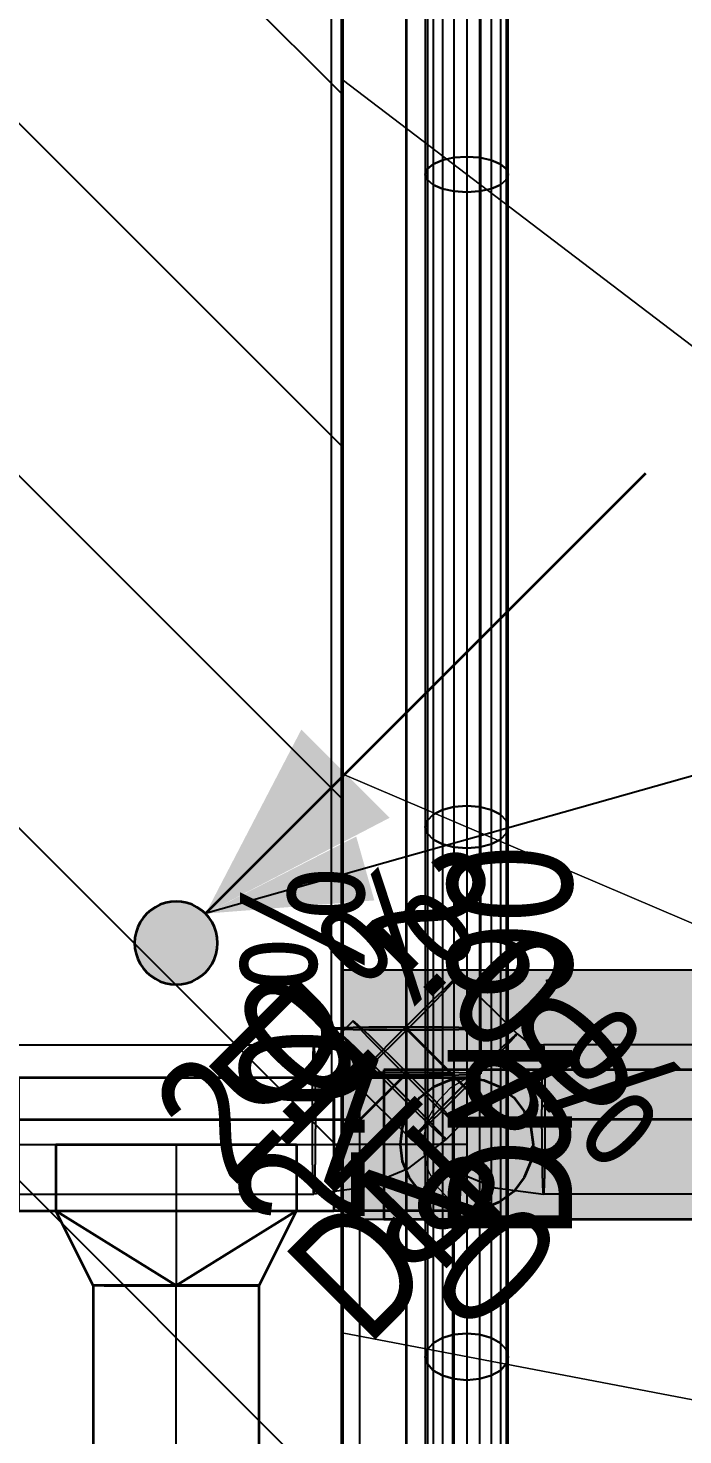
# Model space of a CAD drawing. Extents: x 0 to 756, y -25 to 420.
# Drawn here: x 256.82 to 264.71, y 94.48 to 111.42 of the extents above; entities that cross this region are included whole.
import ezdxf
from ezdxf.lldxf.tags import DXFTag

# ---------------------------------------------------------------- set-up
doc = ezdxf.new("R2010")
doc.units = 0
doc.linetypes.add('_Hiddenline_', pattern=[3, 2, -1])
doc.layers.get('0').update_dxf_attribs({"lineweight": 25})
for name, color, linetype, lineweight in [('A_Innenwand', 7, 'Continuous', 25), ('DESIGN', 7, 'Continuous', 18), ('Standard', 7, 'Continuous', 25), ('TREPPE', 7, 'Continuous', 13), ('WAND_HOLZ_NICHT_TRAGEND', 7, 'Continuous', 13), ('X_Text', 7, 'Continuous', 25)]:
    doc.layers.add(name, color=color, linetype=linetype, lineweight=lineweight)
for name, color, linetype, lineweight, true_color in [('BOLZEN', 7, 'Continuous', 25, 0xcc0000), ('L_Abluft', 2, 'Continuous', 35, 0xffff00), ('L_Fortluft', 7, 'Continuous', 35, 0x993300), ('S_Schmutzwasser', 7, 'Continuous', 35, 0x808040)]:
    doc.layers.add(name, color=color, linetype=linetype, lineweight=lineweight, true_color=true_color)
doc.styles.get("Standard").update_dxf_attribs({"font": 'arial.ttf'})
tags = doc.linetypes.add('STRICHPUNKT2', pattern=[12.7, 6.35, -3.175, 0, -3.175]).pattern_tags.tags
tags[10:11] = [DXFTag(74, 4), DXFTag(75, 0), DXFTag(340, '0'), DXFTag(46, 0.0), DXFTag(50, 0.0), DXFTag(44, 0.0), DXFTag(45, 0.0)]
tags[8:9] = [DXFTag(74, 4), DXFTag(75, 0), DXFTag(340, '0'), DXFTag(46, 0.0), DXFTag(50, 0.0), DXFTag(44, 0.0), DXFTag(45, 0.0)]
tags[6:7] = [DXFTag(74, 4), DXFTag(75, 0), DXFTag(340, '0'), DXFTag(46, 0.0), DXFTag(50, 0.0), DXFTag(44, 0.0), DXFTag(45, 0.0)]
tags[4:5] = [DXFTag(74, 4), DXFTag(75, 0), DXFTag(340, '0'), DXFTag(46, 0.0), DXFTag(50, 0.0), DXFTag(44, 0.0), DXFTag(45, 0.0)]

# ---------------------------------------------------------------- blocks, each defined once
blk = doc.blocks.new('Referenz-A0T78P30OY')
at = {"layer": 'BOLZEN', "color": 0, "lineweight": -2}
for p, q in [((278.607, 100.078), (260.607, 100.078)), ((260.607, 100.078), (260.607, 97.078)), ((260.607, 97.078), (278.607, 97.078))]:
    blk.add_line(p, q, dxfattribs=at)
at = {"layer": 'DESIGN', "color": 0, "lineweight": -2}
for points in [[(269.607, 97.078), (260.607, 97.078), (260.607, 100.078)], [(269.607, 97.078), (269.607, 100.078), (260.607, 100.078)], [(269.607, 100.078), (260.607, 100.078), (269.607, 100.078)], [(260.607, 97.078), (269.607, 97.078), (260.607, 97.078)]]:
    blk.add_solid(points, dxfattribs=at)
at = {"layer": 'Standard', "color": 0, "lineweight": -2}
for p, q in [((261.953, 113.837), (261.953, 109.861)), ((262.107, 113.846), (262.107, 109.871)), ((262.262, 113.837), (262.262, 109.861)), ((261.632, 113.714), (261.632, 109.724)), ((261.703, 113.767), (261.703, 109.783)), ((261.813, 113.81), (261.813, 109.831)), ((262.401, 113.81), (262.401, 109.831)), ((262.512, 113.767), (262.512, 109.783)), ((262.583, 113.714), (262.583, 109.724)), ((261.607, 113.655), (261.607, 109.658)), ((261.632, 113.596), (261.632, 109.592)), ((261.703, 113.543), (261.703, 109.533)), ((261.813, 113.5), (261.813, 109.485)), ((262.401, 113.5), (262.401, 109.485)), ((262.512, 113.543), (262.512, 109.533)), ((262.583, 113.596), (262.583, 109.592)), ((262.607, 109.658), (262.607, 113.655)), ((261.953, 113.473), (261.953, 109.455)), ((262.107, 113.464), (262.107, 109.445)), ((262.262, 113.473), (262.262, 109.455)), ((261.632, 109.724), (261.703, 109.783)), ((261.703, 109.783), (261.632, 109.724)), ((261.703, 109.783), (261.813, 109.831)), ((261.813, 109.831), (261.703, 109.783)), ((261.703, 109.783), (261.703, 101.95)), ((261.813, 109.831), (261.953, 109.861)), ((261.953, 109.861), (261.813, 109.831)), ((261.813, 109.831), (261.813, 102.007)), ((261.953, 109.861), (262.107, 109.871)), ((262.107, 109.871), (261.953, 109.861)), ((261.953, 109.861), (261.953, 102.043)), ((262.107, 109.871), (262.262, 109.861)), ((262.107, 109.871), (262.107, 102.055)), ((262.262, 109.861), (262.107, 109.871)), ((262.262, 109.861), (262.401, 109.831)), ((262.262, 109.861), (262.262, 102.043)), ((262.401, 109.831), (262.262, 109.861)), ((262.401, 109.831), (262.512, 109.783)), ((262.401, 109.831), (262.401, 102.007)), ((262.512, 109.783), (262.401, 109.831)), ((262.512, 109.783), (262.583, 109.724)), ((262.512, 109.783), (262.512, 101.95)), ((262.583, 109.724), (262.512, 109.783)), ((261.607, 109.658), (261.632, 109.724)), ((261.632, 109.724), (261.607, 109.658)), ((261.607, 109.658), (261.632, 109.592)), ((261.607, 109.658), (261.607, 101.8)), ((261.632, 109.592), (261.607, 109.658)), ((261.632, 109.724), (261.632, 101.879)), ((261.632, 109.592), (261.703, 109.533)), ((261.703, 109.533), (261.632, 109.592)), ((261.632, 109.592), (261.632, 101.721)), ((262.512, 109.533), (262.583, 109.592)), ((262.583, 109.592), (262.512, 109.533)), ((262.583, 109.724), (262.607, 109.658)), ((262.583, 109.724), (262.583, 101.879)), ((262.607, 109.658), (262.583, 109.724)), ((262.583, 109.592), (262.607, 109.658)), ((262.607, 109.658), (262.583, 109.592)), ((262.583, 109.592), (262.583, 101.721)), ((262.607, 101.8), (262.607, 109.658)), ((261.703, 109.533), (261.813, 109.485)), ((261.813, 109.485), (261.703, 109.533)), ((261.703, 109.533), (261.703, 101.65)), ((261.813, 109.485), (261.953, 109.455)), ((261.953, 109.455), (261.813, 109.485)), ((261.813, 109.485), (261.813, 101.594)), ((261.953, 109.455), (262.107, 109.445)), ((262.107, 109.445), (261.953, 109.455)), ((261.953, 109.455), (261.953, 101.557)), ((262.107, 109.445), (262.262, 109.455)), ((262.262, 109.455), (262.107, 109.445)), ((262.107, 109.445), (262.107, 101.545)), ((262.262, 109.455), (262.401, 109.485)), ((262.401, 109.485), (262.262, 109.455)), ((262.262, 109.455), (262.262, 101.557)), ((262.401, 109.485), (262.512, 109.533)), ((262.512, 109.533), (262.401, 109.485)), ((262.401, 109.485), (262.401, 101.594)), ((262.512, 109.533), (262.512, 101.65)), ((261.703, 101.95), (261.813, 102.007)), ((261.813, 102.007), (261.703, 101.95)), ((261.813, 102.007), (261.953, 102.043)), ((261.953, 102.043), (261.813, 102.007)), ((261.813, 102.007), (261.813, 95.649)), ((261.953, 102.043), (262.107, 102.055)), ((262.107, 102.055), (261.953, 102.043)), ((261.953, 102.043), (261.953, 95.688)), ((262.107, 102.055), (262.262, 102.043)), ((262.107, 102.055), (262.107, 95.702)), ((262.262, 102.043), (262.107, 102.055)), ((262.262, 102.043), (262.401, 102.007)), ((262.262, 102.043), (262.262, 95.688)), ((262.401, 102.007), (262.262, 102.043)), ((262.401, 102.007), (262.512, 101.95)), ((262.401, 102.007), (262.401, 95.649)), ((262.512, 101.95), (262.401, 102.007)), ((261.607, 101.8), (261.632, 101.879)), ((261.632, 101.879), (261.607, 101.8)), ((261.607, 101.8), (261.632, 101.721)), ((261.607, 101.8), (261.607, 95.422)), ((261.632, 101.721), (261.607, 101.8)), ((261.632, 101.879), (261.703, 101.95)), ((261.703, 101.95), (261.632, 101.879)), ((261.632, 101.879), (261.632, 95.508)), ((261.703, 101.95), (261.703, 95.587)), ((262.512, 101.95), (262.583, 101.879)), ((262.512, 101.95), (262.512, 95.587)), ((262.583, 101.879), (262.512, 101.95)), ((262.583, 101.879), (262.607, 101.8)), ((262.583, 101.879), (262.583, 95.508)), ((262.607, 101.8), (262.583, 101.879)), ((262.583, 101.721), (262.607, 101.8)), ((262.607, 101.8), (262.583, 101.721)), ((262.607, 95.422), (262.607, 101.8)), ((261.632, 101.721), (261.703, 101.65)), ((261.703, 101.65), (261.632, 101.721)), ((261.632, 101.721), (261.632, 95.335)), ((261.703, 101.65), (261.813, 101.594)), ((261.813, 101.594), (261.703, 101.65)), ((261.703, 101.65), (261.703, 95.257)), ((262.401, 101.594), (262.512, 101.65)), ((262.512, 101.65), (262.401, 101.594)), ((262.512, 101.65), (262.583, 101.721)), ((262.583, 101.721), (262.512, 101.65)), ((262.512, 101.65), (262.512, 95.257)), ((262.583, 101.721), (262.583, 95.335)), ((261.813, 101.594), (261.953, 101.557)), ((261.953, 101.557), (261.813, 101.594)), ((261.813, 101.594), (261.813, 95.195)), ((261.953, 101.557), (262.107, 101.545)), ((262.107, 101.545), (261.953, 101.557)), ((261.953, 101.557), (261.953, 95.155)), ((262.107, 101.545), (262.262, 101.557)), ((262.262, 101.557), (262.107, 101.545)), ((262.107, 101.545), (262.107, 95.141)), ((262.262, 101.557), (262.401, 101.594)), ((262.401, 101.594), (262.262, 101.557)), ((262.262, 101.557), (262.262, 95.155)), ((262.401, 101.594), (262.401, 95.195)), ((261.953, 95.688), (262.107, 95.702)), ((262.107, 95.702), (261.953, 95.688)), ((262.107, 95.702), (262.262, 95.688)), ((262.107, 95.702), (262.107, 89.7)), ((262.262, 95.688), (262.107, 95.702)), ((261.632, 95.508), (261.703, 95.587)), ((261.703, 95.587), (261.632, 95.508)), ((261.703, 95.587), (261.813, 95.649)), ((261.813, 95.649), (261.703, 95.587)), ((261.703, 95.587), (261.703, 89.57)), ((261.813, 95.649), (261.953, 95.688)), ((261.953, 95.688), (261.813, 95.649)), ((261.813, 95.649), (261.813, 89.64)), ((261.953, 95.688), (261.953, 89.684)), ((262.262, 95.688), (262.401, 95.649)), ((262.262, 95.688), (262.262, 89.684)), ((262.401, 95.649), (262.262, 95.688)), ((262.401, 95.649), (262.512, 95.587)), ((262.401, 95.649), (262.401, 89.64)), ((262.512, 95.587), (262.401, 95.649)), ((262.512, 95.587), (262.583, 95.508)), ((262.512, 95.587), (262.512, 89.57)), ((262.583, 95.508), (262.512, 95.587)), ((261.607, 95.422), (261.632, 95.508)), ((261.632, 95.508), (261.607, 95.422)), ((261.607, 95.422), (261.632, 95.335)), ((261.607, 95.422), (261.607, 89.386)), ((261.632, 95.335), (261.607, 95.422)), ((261.632, 95.508), (261.632, 89.483)), ((262.583, 95.508), (262.607, 95.422)), ((262.583, 95.508), (262.583, 89.483)), ((262.607, 95.422), (262.583, 95.508)), ((262.583, 95.335), (262.607, 95.422)), ((262.607, 95.422), (262.583, 95.335)), ((262.607, 89.386), (262.607, 95.422)), ((261.632, 95.335), (261.703, 95.257)), ((261.703, 95.257), (261.632, 95.335)), ((261.632, 95.335), (261.632, 89.289)), ((261.703, 95.257), (261.813, 95.195)), ((261.813, 95.195), (261.703, 95.257)), ((261.703, 95.257), (261.703, 89.201)), ((261.813, 95.195), (261.953, 95.155)), ((261.953, 95.155), (261.813, 95.195)), ((261.813, 95.195), (261.813, 89.132)), ((262.262, 95.155), (262.401, 95.195)), ((262.401, 95.195), (262.262, 95.155)), ((262.401, 95.195), (262.512, 95.257)), ((262.512, 95.257), (262.401, 95.195)), ((262.401, 95.195), (262.401, 89.132)), ((262.512, 95.257), (262.583, 95.335)), ((262.583, 95.335), (262.512, 95.257)), ((262.512, 95.257), (262.512, 89.201)), ((262.583, 95.335), (262.583, 89.289)), ((261.953, 95.155), (262.107, 95.141)), ((262.107, 95.141), (261.953, 95.155)), ((261.953, 95.155), (261.953, 89.087)), ((262.107, 95.141), (262.262, 95.155)), ((262.262, 95.155), (262.107, 95.141)), ((262.107, 95.141), (262.107, 89.072)), ((262.262, 95.155), (262.262, 89.087))]:
    blk.add_line(p, q, dxfattribs=at)
at = {"layer": 'TREPPE', "color": 0}
for p, q in [((260.607, 117.078), (260.607, 110.802)), ((260.607, 110.802), (260.607, 117.078)), ((260.607, 110.802), (260.607, 102.442)), ((278.607, 97.078), (260.607, 110.802)), ((260.607, 102.442), (260.607, 110.802)), ((260.607, 110.802), (278.607, 97.078)), ((260.607, 110.802), (260.607, 110.802)), ((260.607, 110.802), (278.607, 97.078)), ((278.607, 97.078), (260.607, 110.802)), ((260.607, 110.802), (260.607, 110.802)), ((260.607, 102.442), (260.607, 95.709)), ((278.607, 94.74), (260.607, 102.442)), ((260.607, 95.709), (260.607, 102.442)), ((260.607, 102.442), (278.607, 94.74)), ((260.607, 102.442), (260.607, 102.442)), ((260.607, 102.442), (278.607, 94.74)), ((278.607, 94.74), (260.607, 102.442)), ((260.607, 102.442), (260.607, 102.442)), ((260.607, 95.709), (260.607, 89.386)), ((278.607, 92.263), (260.607, 95.709)), ((260.607, 89.386), (260.607, 95.709)), ((260.607, 95.709), (278.607, 92.263)), ((260.607, 95.709), (260.607, 95.709)), ((260.607, 95.709), (278.607, 92.263)), ((278.607, 92.263), (260.607, 95.709)), ((260.607, 95.709), (260.607, 95.709))]:
    blk.add_line(p, q, dxfattribs=at)
at = {"layer": 'WAND_HOLZ_NICHT_TRAGEND', "color": 0, "lineweight": 50}
for p, q in [((260.607, 30.521), (260.607, 117.078)), ((260.607, 117.078), (260.607, 30.521))]:
    blk.add_line(p, q, dxfattribs=at)
blk = doc.blocks.new('Wand-A0T78P4SOY', base_point=(256.607, 30.521))
at = {"color": 0, "linetype": 'ByBlock', "lineweight": -2, "ltscale": 0.25}
blk.add_line((260.607, 30.521), (260.607, 117.078), dxfattribs=at)
at = {"color": 0, "lineweight": -2}
for p, q in [((260.607, 110.623), (256.607, 114.623)), ((260.607, 106.381), (256.607, 110.381)), ((260.607, 102.138), (256.607, 106.138)), ((260.607, 97.895), (256.607, 101.895)), ((260.607, 93.653), (256.607, 97.653))]:
    blk.add_line(p, q, dxfattribs=at)
blk = doc.blocks.new('Abzweigstück 90°-A0T78P5YOY', base_point=(256.707, 96.278))
at = {"color": 0, "linetype": 'ByBlock', "lineweight": -2, "ltscale": 0.35}
for p, q in [((260.507, 98.778), (256.707, 98.778)), ((256.707, 98.778), (256.707, 98.309)), ((260.507, 98.778), (260.507, 98.309)), ((256.707, 98.309), (256.707, 97.646)), ((260.507, 98.309), (260.507, 97.646)), ((257.157, 97.978), (260.057, 97.978)), ((257.157, 97.978), (257.157, 97.178)), ((257.157, 97.978), (257.157, 97.771)), ((260.057, 97.978), (260.057, 97.178)), ((260.057, 97.978), (260.057, 97.771)), ((257.157, 97.771), (257.157, 97.578)), ((260.057, 97.771), (260.057, 97.578)), ((256.707, 97.646), (256.707, 97.178)), ((257.157, 97.578), (257.157, 97.412)), ((260.057, 97.578), (260.057, 97.412)), ((260.507, 97.646), (260.507, 97.178)), ((257.157, 97.412), (257.157, 97.285)), ((260.057, 97.412), (260.057, 97.285)), ((257.157, 97.285), (257.157, 97.205)), ((260.057, 97.285), (260.057, 97.205)), ((256.707, 97.178), (260.507, 97.178)), ((257.157, 97.205), (257.157, 97.178)), ((257.607, 96.278), (257.157, 97.178)), ((258.607, 96.278), (257.157, 97.178)), ((257.157, 97.178), (260.057, 97.178)), ((258.607, 96.278), (260.057, 97.178)), ((259.607, 96.278), (260.057, 97.178)), ((260.057, 97.205), (260.057, 97.178)), ((257.741, 96.278), (257.607, 96.278)), ((257.741, 96.278), (258.107, 96.278)), ((258.107, 96.278), (258.607, 96.278)), ((258.607, 96.278), (259.107, 96.278)), ((259.107, 96.278), (259.473, 96.278)), ((259.473, 96.278), (259.607, 96.278))]:
    blk.add_line(p, q, dxfattribs=at)
at = {"color": 0, "linetype": 'STRICHPUNKT2', "lineweight": 25, "ltscale": 0.25}
for p, q in [((256.707, 97.978), (260.507, 97.978)), ((258.607, 97.978), (258.607, 96.278))]:
    blk.add_line(p, q, dxfattribs=at)
blk = doc.blocks.new('Abluftventilator-A0T78P62OY', base_point=(261.107, 97.078))
at = {"color": 0, "linetype": 'ByBlock', "lineweight": -2, "ltscale": 0.35}
for p, q in [((261.107, 98.878), (261.107, 97.078)), ((265.707, 98.878), (261.107, 98.878)), ((265.707, 97.078), (265.707, 98.878)), ((261.107, 97.078), (265.707, 97.078))]:
    blk.add_line(p, q, dxfattribs=at)
blk = doc.blocks.new('Geräteanschluss Rund-A0T78P64OY', base_point=(261.307, 97.178))
at = {"color": 0, "linetype": 'ByBlock', "lineweight": -2, "ltscale": 0.35}
for p, q in [((261.707, 98.671), (261.9, 98.751)), ((261.9, 98.751), (262.107, 98.778)), ((262.107, 98.778), (262.314, 98.751)), ((262.314, 98.751), (262.507, 98.671)), ((261.542, 98.544), (261.707, 98.671)), ((262.507, 98.671), (262.673, 98.544)), ((261.414, 98.378), (261.542, 98.544)), ((262.673, 98.544), (262.8, 98.378)), ((261.334, 98.185), (261.414, 98.378)), ((262.8, 98.378), (262.88, 98.185)), ((261.307, 97.978), (261.334, 98.185)), ((262.88, 98.185), (262.907, 97.978)), ((261.334, 97.771), (261.307, 97.978)), ((262.907, 97.978), (262.88, 97.771)), ((261.414, 97.578), (261.334, 97.771)), ((262.88, 97.771), (262.8, 97.578)), ((261.542, 97.412), (261.414, 97.578)), ((262.8, 97.578), (262.673, 97.412)), ((261.707, 97.285), (261.542, 97.412)), ((262.673, 97.412), (262.507, 97.285)), ((261.9, 97.205), (261.707, 97.285)), ((262.507, 97.285), (262.314, 97.205)), ((262.107, 97.178), (261.9, 97.205)), ((262.314, 97.205), (262.107, 97.178))]:
    blk.add_line(p, q, dxfattribs=at)
at = {"color": 0, "linetype": '_Hiddenline_', "lineweight": 18}
for p, q in [((261.916, 98.662), (262.107, 98.778)), ((261.761, 98.501), (261.916, 98.662)), ((261.651, 98.306), (261.761, 98.501)), ((261.594, 98.09), (261.651, 98.306)), ((261.594, 97.866), (261.594, 98.09)), ((261.651, 97.65), (261.594, 97.866)), ((261.761, 97.455), (261.651, 97.65)), ((261.916, 97.294), (261.761, 97.455)), ((262.107, 97.178), (261.916, 97.294))]:
    blk.add_line(p, q, dxfattribs=at)
at = {"color": 0, "linetype": 'STRICHPUNKT2', "lineweight": 25, "ltscale": 0.25}
blk.add_line((262.107, 97.978), (262.107, 97.978), dxfattribs=at)
blk = doc.blocks.new('Bogen-A0T78P6AOY', base_point=(260.507, 97.178))
at = {"color": 0, "linetype": 'ByBlock', "lineweight": -2, "ltscale": 0.35}
for p, q in [((260.507, 98.751), (260.507, 98.778)), ((260.921, 98.778), (260.507, 98.778)), ((260.507, 98.671), (260.507, 98.751)), ((261.307, 98.778), (260.921, 98.778)), ((261.639, 98.778), (261.307, 98.778)), ((261.893, 98.778), (261.639, 98.778)), ((261.707, 98.671), (261.9, 98.751)), ((262.053, 98.778), (261.893, 98.778)), ((261.9, 98.751), (262.107, 98.778)), ((262.107, 98.778), (262.053, 98.778)), ((262.107, 98.778), (262.314, 98.751)), ((262.314, 98.751), (262.507, 98.671)), ((260.507, 98.544), (260.507, 98.671)), ((261.542, 98.544), (261.707, 98.671)), ((262.507, 98.671), (262.673, 98.544)), ((260.507, 98.378), (260.507, 98.544)), ((261.414, 98.378), (261.542, 98.544)), ((262.673, 98.544), (262.8, 98.378)), ((260.507, 98.185), (260.507, 98.378)), ((261.334, 98.185), (261.414, 98.378)), ((262.8, 98.378), (262.88, 98.185)), ((260.507, 97.978), (260.507, 98.185)), ((261.307, 97.978), (261.334, 98.185)), ((262.88, 98.185), (262.907, 97.978)), ((260.507, 97.978), (260.507, 97.771)), ((261.334, 97.771), (261.307, 97.978)), ((262.907, 97.978), (262.88, 97.771)), ((260.507, 97.771), (260.507, 97.578)), ((261.414, 97.578), (261.334, 97.771)), ((262.88, 97.771), (262.8, 97.578)), ((260.507, 97.578), (260.507, 97.412)), ((261.542, 97.412), (261.414, 97.578)), ((262.8, 97.578), (262.673, 97.412)), ((260.507, 97.412), (260.507, 97.285)), ((261.707, 97.285), (261.542, 97.412)), ((262.673, 97.412), (262.507, 97.285)), ((260.507, 97.285), (260.507, 97.205)), ((261.9, 97.205), (261.707, 97.285)), ((262.507, 97.285), (262.314, 97.205)), ((260.507, 97.205), (260.507, 97.178)), ((260.921, 97.178), (260.507, 97.178)), ((261.307, 97.178), (260.921, 97.178)), ((261.639, 97.178), (261.307, 97.178)), ((261.893, 97.178), (261.639, 97.178)), ((262.053, 97.178), (261.893, 97.178)), ((262.107, 97.178), (261.9, 97.205)), ((262.107, 97.178), (262.053, 97.178)), ((262.314, 97.205), (262.107, 97.178))]:
    blk.add_line(p, q, dxfattribs=at)
at = {"color": 0, "linetype": '_Hiddenline_', "lineweight": 18}
for p, q in [((261.916, 98.662), (262.107, 98.778)), ((261.761, 98.501), (261.916, 98.662)), ((261.651, 98.306), (261.761, 98.501)), ((261.594, 98.09), (261.651, 98.306)), ((261.594, 97.866), (261.594, 98.09)), ((261.651, 97.65), (261.594, 97.866)), ((261.761, 97.455), (261.651, 97.65)), ((261.916, 97.294), (261.761, 97.455)), ((262.107, 97.178), (261.916, 97.294))]:
    blk.add_line(p, q, dxfattribs=at)
at = {"color": 0, "linetype": 'STRICHPUNKT2', "lineweight": 25, "ltscale": 0.25}
for p, q in [((260.921, 97.978), (260.507, 97.978)), ((261.307, 97.978), (260.921, 97.978)), ((261.639, 97.978), (261.307, 97.978)), ((261.893, 97.978), (261.639, 97.978)), ((262.053, 97.978), (261.893, 97.978)), ((262.107, 97.978), (262.053, 97.978))]:
    blk.add_line(p, q, dxfattribs=at)
blk = doc.blocks.new('Wickelfalzrohr-A0T78P6GOY', base_point=(257.607, 36.278))
at = {"color": 0, "linetype": 'ByBlock', "lineweight": -2, "ltscale": 0.35}
for p, q in [((257.607, 96.278), (257.607, 36.278)), ((258.193, 96.278), (257.607, 96.278)), ((259.021, 96.278), (258.193, 96.278)), ((259.607, 96.278), (259.021, 96.278)), ((259.607, 36.278), (259.607, 96.278))]:
    blk.add_line(p, q, dxfattribs=at)
at = {"color": 0, "linetype": 'STRICHPUNKT2', "lineweight": 25, "ltscale": 0.25}
blk.add_line((258.607, 36.278), (258.607, 96.278), dxfattribs=at)
blk = doc.blocks.new('Abwasserleitung-A0T78PAKOY', base_point=(261.376, 98.278))
at = {"color": 0, "linetype": 'ByBlock', "lineweight": -2, "ltscale": 0.35}
for p, q in [((262.471, 98.278), (261.376, 99.374)), ((268.807, 98.278), (262.471, 98.278))]:
    blk.add_line(p, q, dxfattribs=at)
blk = doc.blocks.new('Distributor Abwasserleitung-A0T78PDSOY', base_point=(261.001, 98.853))
at = {"color": 0, "lineweight": 13}
blk.add_line((261.376, 99.374), (261.376, 99.374), dxfattribs=at)
blk = doc.blocks.new('Abwasserleitung-A0T78PDUOY', base_point=(261.376, 98.829))
at = {"color": 0, "linetype": 'ByBlock', "lineweight": -2, "ltscale": 0.35}
blk.add_line((261.376, 99.374), (261.376, 98.829), dxfattribs=at)
blk = doc.blocks.new('Abwasserleitung-A0T78PDWOY', base_point=(261.376, 56.977))
at = {"color": 0, "linetype": 'ByBlock', "lineweight": -2, "ltscale": 0.35}
blk.add_line((261.376, 98.829), (261.376, 56.977), dxfattribs=at)
blk = doc.blocks.new('Distributor Abwasserleitung-A0T78PE0OY', base_point=(260.855, 98.308))
at = {"color": 0, "lineweight": 13}
blk.add_line((261.376, 98.829), (261.376, 98.829), dxfattribs=at)
blk = doc.blocks.new('Abwasserleitung-A0T78PE2OY', base_point=(261.376, 99.374))
at = {"color": 0, "linetype": 'ByBlock', "lineweight": -2, "ltscale": 0.35}
blk.add_line((261.376, 114.45), (261.376, 99.374), dxfattribs=at)
blk = doc.blocks.new('Abwasserleitung-A0T78PE6OY', base_point=(248.407, 98.278))
at = {"color": 0, "linetype": 'ByBlock', "lineweight": -2, "ltscale": 0.35}
for p, q in [((260.825, 98.278), (261.376, 98.829)), ((248.407, 98.278), (260.825, 98.278))]:
    blk.add_line(p, q, dxfattribs=at)
blk = doc.blocks.new('Abwasser Schnellansicht-A0T78PEAOY', base_point=(242.994, 53.172))
at = {"color": 0, "linetype": 'ByBlock', "lineweight": -2, "ltscale": 0.25}
for p, q in [((260.476, 99.374), (260.476, 113.891)), ((262.276, 99.374), (262.276, 113.891)), ((261.987, 99.992), (261.92, 99.931)), ((261.933, 99.918), (261.994, 99.985)), ((262.012, 100.01), (261.987, 99.992)), ((261.994, 99.985), (262.012, 100.01)), ((262.012, 100.01), (262.713, 99.309)), ((261.817, 99.833), (261.683, 99.703)), ((261.705, 99.681), (261.835, 99.815)), ((261.92, 99.931), (261.817, 99.833)), ((261.835, 99.815), (261.933, 99.918)), ((261.683, 99.703), (261.528, 99.551)), ((261.553, 99.526), (261.705, 99.681)), ((260.739, 99.465), (260.584, 99.309)), ((260.739, 99.465), (260.758, 99.44)), ((260.764, 99.447), (260.739, 99.465)), ((260.758, 99.44), (260.818, 99.373)), ((260.831, 99.386), (260.764, 99.447)), ((261.528, 99.551), (261.363, 99.386)), ((261.388, 99.361), (261.553, 99.526)), ((260.476, 99.374), (260.506, 99.378)), ((260.506, 99.378), (260.476, 99.374)), ((260.506, 99.369), (260.476, 99.374)), ((260.476, 99.374), (260.506, 99.369)), ((260.476, 99.374), (260.476, 98.829)), ((260.584, 99.31), (260.491, 99.238)), ((260.506, 99.378), (260.596, 99.383)), ((260.596, 99.383), (260.506, 99.378)), ((260.596, 99.365), (260.506, 99.369)), ((260.506, 99.369), (260.596, 99.365)), ((260.584, 99.31), (260.61, 99.29)), ((260.601, 99.286), (260.584, 99.31)), ((260.584, 99.309), (260.602, 99.285)), ((260.609, 99.291), (260.584, 99.309)), ((260.596, 99.383), (260.739, 99.386)), ((260.739, 99.386), (260.596, 99.383)), ((260.739, 99.361), (260.596, 99.365)), ((260.596, 99.365), (260.739, 99.361)), ((260.66, 99.221), (260.601, 99.286)), ((260.602, 99.285), (260.663, 99.218)), ((260.675, 99.231), (260.609, 99.291)), ((260.61, 99.29), (260.678, 99.228)), ((260.739, 99.386), (260.926, 99.389)), ((260.926, 99.389), (260.739, 99.386)), ((260.926, 99.358), (260.739, 99.361)), ((260.739, 99.361), (260.926, 99.358)), ((260.818, 99.373), (260.917, 99.27)), ((260.935, 99.288), (260.831, 99.386)), ((260.917, 99.27), (261.046, 99.136)), ((260.926, 99.389), (261.143, 99.391)), ((261.143, 99.391), (260.926, 99.389)), ((261.143, 99.356), (260.926, 99.358)), ((260.926, 99.358), (261.143, 99.356)), ((261.069, 99.158), (260.935, 99.288)), ((261.143, 99.391), (261.376, 99.392)), ((261.376, 99.392), (261.143, 99.391)), ((261.376, 99.356), (261.143, 99.356)), ((261.143, 99.356), (261.376, 99.356)), ((261.363, 99.386), (261.199, 99.221)), ((261.223, 99.197), (261.388, 99.361)), ((261.376, 99.392), (261.609, 99.391)), ((261.609, 99.391), (261.376, 99.392)), ((261.609, 99.356), (261.376, 99.356)), ((261.376, 99.356), (261.609, 99.356)), ((261.609, 99.391), (261.826, 99.389)), ((261.826, 99.389), (261.609, 99.391)), ((261.826, 99.358), (261.609, 99.356)), ((261.609, 99.356), (261.826, 99.358)), ((261.826, 99.389), (262.012, 99.386)), ((262.012, 99.386), (261.826, 99.389)), ((262.012, 99.361), (261.826, 99.358)), ((261.826, 99.358), (262.012, 99.361)), ((262.012, 99.386), (262.155, 99.383)), ((262.155, 99.383), (262.012, 99.386)), ((262.155, 99.365), (262.012, 99.361)), ((262.012, 99.361), (262.155, 99.365)), ((262.155, 99.383), (262.245, 99.378)), ((262.245, 99.378), (262.155, 99.383)), ((262.245, 99.369), (262.155, 99.365)), ((262.155, 99.365), (262.245, 99.369)), ((262.245, 99.378), (262.276, 99.374)), ((262.276, 99.374), (262.245, 99.378)), ((262.276, 99.374), (262.245, 99.369)), ((262.245, 99.369), (262.276, 99.374)), ((262.276, 99.374), (262.276, 98.829)), ((262.618, 99.228), (262.686, 99.29)), ((262.688, 99.291), (262.621, 99.231)), ((262.634, 99.218), (262.694, 99.285)), ((262.695, 99.286), (262.636, 99.221)), ((262.686, 99.29), (262.713, 99.31)), ((262.713, 99.309), (262.688, 99.291)), ((262.694, 99.285), (262.713, 99.309)), ((262.713, 99.31), (262.695, 99.286)), ((262.713, 99.31), (262.806, 99.238)), ((247.607, 99.178), (260.266, 99.178)), ((260.257, 99.057), (260.261, 99.147)), ((260.257, 99.054), (260.261, 99.145)), ((260.261, 99.145), (260.266, 99.178)), ((260.261, 99.147), (260.266, 99.178)), ((260.382, 99.193), (260.266, 99.178)), ((260.266, 99.178), (260.271, 99.149)), ((260.266, 99.178), (260.271, 99.147)), ((260.271, 99.149), (260.275, 99.061)), ((260.271, 99.147), (260.275, 99.057)), ((260.491, 99.238), (260.382, 99.193)), ((260.758, 99.118), (260.66, 99.221)), ((260.663, 99.218), (260.761, 99.114)), ((260.779, 99.132), (260.675, 99.231)), ((260.678, 99.228), (260.783, 99.128)), ((260.886, 98.985), (260.758, 99.118)), ((260.761, 99.114), (260.891, 98.98)), ((260.913, 99.002), (260.779, 99.132)), ((260.783, 99.128), (260.918, 98.998)), ((261.199, 99.221), (261.046, 99.066)), ((261.046, 99.136), (261.199, 98.981)), ((261.069, 99.044), (261.223, 99.197)), ((261.223, 99.006), (261.069, 99.158)), ((262.379, 98.998), (262.513, 99.128)), ((262.517, 99.132), (262.383, 99.002)), ((262.405, 98.98), (262.535, 99.114)), ((262.539, 99.118), (262.41, 98.985)), ((262.513, 99.128), (262.618, 99.228)), ((262.621, 99.231), (262.517, 99.132)), ((262.535, 99.114), (262.634, 99.218)), ((262.636, 99.221), (262.539, 99.118)), ((262.806, 99.238), (262.914, 99.193)), ((262.914, 99.193), (263.031, 99.178)), ((263.021, 99.057), (263.026, 99.147)), ((263.022, 99.061), (263.026, 99.149)), ((263.026, 99.149), (263.031, 99.178)), ((263.026, 99.147), (263.03, 99.178)), ((263.03, 99.178), (263.035, 99.147)), ((269.607, 99.178), (263.03, 99.178)), ((263.031, 99.178), (263.035, 99.145)), ((263.035, 99.147), (263.039, 99.057)), ((263.035, 99.145), (263.04, 99.054)), ((260.253, 98.914), (260.257, 99.057)), ((260.253, 98.909), (260.257, 99.054)), ((260.275, 99.061), (260.279, 98.92)), ((260.275, 99.057), (260.279, 98.914)), ((260.279, 98.92), (260.282, 98.734)), ((260.917, 98.933), (260.818, 98.829)), ((261.038, 98.831), (260.886, 98.985)), ((260.891, 98.98), (261.043, 98.826)), ((261.068, 98.85), (260.913, 99.002)), ((261.046, 99.066), (260.917, 98.933)), ((260.918, 98.998), (261.073, 98.845)), ((260.935, 98.915), (261.069, 99.044)), ((261.199, 98.981), (261.363, 98.816)), ((261.388, 98.841), (261.223, 99.006)), ((262.224, 98.845), (262.379, 98.998)), ((262.383, 99.002), (262.229, 98.85)), ((262.253, 98.826), (262.405, 98.98)), ((262.41, 98.985), (262.258, 98.831)), ((263.015, 98.734), (263.018, 98.92)), ((263.018, 98.92), (263.022, 99.061)), ((263.018, 98.914), (263.021, 99.057)), ((263.039, 99.057), (263.043, 98.914)), ((263.04, 99.054), (263.043, 98.909)), ((260.25, 98.728), (260.253, 98.914)), ((260.25, 98.721), (260.253, 98.909)), ((260.279, 98.914), (260.282, 98.728)), ((260.506, 98.833), (260.476, 98.829)), ((260.476, 98.829), (260.506, 98.824)), ((260.596, 98.838), (260.506, 98.833)), ((260.506, 98.824), (260.596, 98.82)), ((260.739, 98.841), (260.596, 98.838)), ((260.596, 98.82), (260.739, 98.816)), ((260.926, 98.844), (260.739, 98.841)), ((260.739, 98.816), (260.926, 98.813)), ((260.758, 98.762), (260.739, 98.737)), ((260.739, 98.737), (260.764, 98.756)), ((260.818, 98.829), (260.758, 98.762)), ((260.764, 98.756), (260.831, 98.816)), ((260.835, 98.832), (260.816, 98.829)), ((260.816, 98.829), (260.835, 98.826)), ((260.816, 98.829), (260.816, 56.977)), ((260.831, 98.816), (260.935, 98.915)), ((260.891, 98.834), (260.835, 98.832)), ((260.835, 98.826), (260.891, 98.823)), ((260.98, 98.837), (260.891, 98.834)), ((260.891, 98.823), (260.98, 98.821)), ((261.143, 98.846), (260.926, 98.844)), ((260.926, 98.813), (261.143, 98.811)), ((261.096, 98.838), (260.98, 98.837)), ((260.98, 98.821), (261.096, 98.819)), ((261.202, 98.666), (261.038, 98.831)), ((261.043, 98.826), (261.207, 98.66)), ((261.233, 98.686), (261.068, 98.85)), ((261.073, 98.845), (261.238, 98.681)), ((261.231, 98.839), (261.096, 98.838)), ((261.096, 98.819), (261.231, 98.818)), ((261.376, 98.847), (261.143, 98.846)), ((261.143, 98.811), (261.376, 98.811)), ((261.376, 98.84), (261.231, 98.839)), ((261.231, 98.818), (261.376, 98.817)), ((261.363, 98.816), (261.528, 98.652)), ((261.609, 98.846), (261.376, 98.847)), ((261.521, 98.839), (261.376, 98.84)), ((261.376, 98.817), (261.521, 98.818)), ((261.376, 98.811), (261.609, 98.811)), ((261.553, 98.676), (261.388, 98.841)), ((261.656, 98.838), (261.521, 98.839)), ((261.521, 98.818), (261.656, 98.819)), ((261.826, 98.844), (261.609, 98.846)), ((261.609, 98.811), (261.826, 98.813)), ((261.772, 98.837), (261.656, 98.838)), ((261.656, 98.819), (261.772, 98.821)), ((261.861, 98.834), (261.772, 98.837)), ((261.772, 98.821), (261.861, 98.823)), ((262.012, 98.841), (261.826, 98.844)), ((261.826, 98.813), (262.012, 98.816)), ((261.917, 98.832), (261.861, 98.834)), ((261.861, 98.823), (261.917, 98.826)), ((261.936, 98.829), (261.917, 98.832)), ((261.917, 98.826), (261.936, 98.829)), ((261.936, 98.829), (261.936, 56.977)), ((262.155, 98.838), (262.012, 98.841)), ((262.012, 98.816), (262.155, 98.82)), ((262.058, 98.681), (262.224, 98.845)), ((262.229, 98.85), (262.064, 98.686)), ((262.089, 98.66), (262.253, 98.826)), ((262.258, 98.831), (262.094, 98.666)), ((262.245, 98.833), (262.155, 98.838)), ((262.155, 98.82), (262.245, 98.824)), ((262.276, 98.829), (262.245, 98.833)), ((262.245, 98.824), (262.276, 98.829)), ((263.015, 98.728), (263.018, 98.914)), ((263.043, 98.914), (263.046, 98.728)), ((263.043, 98.909), (263.046, 98.721)), ((260.249, 98.511), (260.25, 98.728)), ((260.249, 98.504), (260.25, 98.721)), ((260.282, 98.734), (260.283, 98.518)), ((260.282, 98.728), (260.283, 98.511)), ((260.739, 98.737), (261.44, 98.037)), ((261.367, 98.501), (261.202, 98.666)), ((261.207, 98.66), (261.373, 98.496)), ((261.397, 98.521), (261.233, 98.686)), ((261.238, 98.681), (261.402, 98.516)), ((261.528, 98.652), (261.683, 98.499)), ((261.705, 98.521), (261.553, 98.676)), ((261.894, 98.516), (262.058, 98.681)), ((262.064, 98.686), (261.899, 98.521)), ((261.924, 98.496), (262.089, 98.66)), ((262.094, 98.666), (261.929, 98.501)), ((263.013, 98.518), (263.015, 98.734)), ((263.013, 98.511), (263.015, 98.728)), ((263.046, 98.728), (263.048, 98.511)), ((263.046, 98.721), (263.048, 98.504)), ((260.248, 98.278), (260.249, 98.511)), ((260.248, 98.27), (260.249, 98.504)), ((260.283, 98.518), (260.284, 98.285)), ((260.283, 98.511), (260.284, 98.278)), ((261.523, 98.348), (261.367, 98.501)), ((261.373, 98.496), (261.527, 98.344)), ((261.549, 98.366), (261.397, 98.521)), ((261.402, 98.516), (261.554, 98.361)), ((261.683, 98.499), (261.817, 98.37)), ((261.835, 98.388), (261.705, 98.521)), ((261.743, 98.361), (261.894, 98.516)), ((261.899, 98.521), (261.747, 98.366)), ((261.769, 98.344), (261.924, 98.496)), ((261.929, 98.501), (261.774, 98.348)), ((263.012, 98.285), (263.013, 98.518)), ((263.012, 98.278), (263.013, 98.511)), ((263.048, 98.511), (263.048, 98.278)), ((263.048, 98.504), (263.048, 98.27)), ((260.249, 98.045), (260.248, 98.278)), ((260.249, 98.038), (260.248, 98.27)), ((260.284, 98.285), (260.283, 98.052)), ((260.284, 98.278), (260.283, 98.045)), ((261.657, 98.218), (261.523, 98.348)), ((261.527, 98.344), (261.661, 98.214)), ((261.679, 98.232), (261.549, 98.366)), ((261.554, 98.361), (261.683, 98.228)), ((261.614, 98.228), (261.743, 98.361)), ((261.747, 98.366), (261.617, 98.232)), ((261.635, 98.214), (261.769, 98.344)), ((261.774, 98.348), (261.639, 98.218)), ((261.817, 98.37), (261.92, 98.271)), ((261.933, 98.284), (261.835, 98.388)), ((261.92, 98.271), (261.987, 98.211)), ((261.994, 98.217), (261.933, 98.284)), ((263.013, 98.052), (263.012, 98.285)), ((263.013, 98.045), (263.012, 98.278)), ((263.048, 98.278), (263.048, 98.045)), ((263.048, 98.27), (263.048, 98.038)), ((261.457, 98.06), (261.516, 98.126)), ((261.519, 98.128), (261.458, 98.062)), ((261.465, 98.055), (261.531, 98.116)), ((261.534, 98.118), (261.466, 98.056)), ((261.516, 98.126), (261.614, 98.228)), ((261.617, 98.232), (261.519, 98.128)), ((261.531, 98.116), (261.635, 98.214)), ((261.639, 98.218), (261.534, 98.118)), ((261.762, 98.118), (261.657, 98.218)), ((261.661, 98.214), (261.765, 98.116)), ((261.778, 98.128), (261.679, 98.232)), ((261.683, 98.228), (261.78, 98.126)), ((261.83, 98.056), (261.762, 98.118)), ((261.765, 98.116), (261.832, 98.055)), ((261.838, 98.062), (261.778, 98.128)), ((261.78, 98.126), (261.839, 98.06)), ((262.012, 98.192), (261.857, 98.037)), ((261.987, 98.211), (262.012, 98.192)), ((262.012, 98.192), (261.994, 98.217)), ((260.25, 97.828), (260.249, 98.045)), ((260.25, 97.821), (260.249, 98.038)), ((260.283, 98.052), (260.282, 97.834)), ((260.283, 98.045), (260.282, 97.828)), ((261.856, 98.037), (261.391, 97.679)), ((261.458, 98.062), (261.44, 98.037)), ((261.44, 98.037), (261.457, 98.06)), ((261.466, 98.056), (261.44, 98.037)), ((261.44, 98.037), (261.465, 98.055)), ((261.44, 98.037), (261.906, 97.679)), ((261.856, 98.037), (261.83, 98.056)), ((261.832, 98.055), (261.857, 98.037)), ((261.857, 98.037), (261.838, 98.062)), ((261.839, 98.06), (261.856, 98.037)), ((263.015, 97.834), (263.013, 98.052)), ((263.015, 97.828), (263.013, 98.045)), ((263.048, 98.045), (263.046, 97.828)), ((263.048, 98.038), (263.046, 97.821)), ((260.253, 97.641), (260.25, 97.828)), ((260.253, 97.636), (260.25, 97.821)), ((260.282, 97.834), (260.279, 97.647)), ((260.282, 97.828), (260.279, 97.641)), ((263.018, 97.647), (263.015, 97.834)), ((263.018, 97.641), (263.015, 97.828)), ((263.046, 97.828), (263.043, 97.641)), ((263.046, 97.821), (263.043, 97.636)), ((260.257, 97.498), (260.253, 97.641)), ((260.257, 97.495), (260.253, 97.636)), ((260.279, 97.647), (260.275, 97.502)), ((260.279, 97.641), (260.275, 97.498)), ((261.391, 97.679), (260.848, 97.455)), ((261.906, 97.679), (262.448, 97.455)), ((263.021, 97.502), (263.018, 97.647)), ((263.021, 97.498), (263.018, 97.641)), ((263.043, 97.641), (263.039, 97.498)), ((263.043, 97.636), (263.039, 97.495)), ((260.261, 97.409), (260.257, 97.498)), ((260.261, 97.407), (260.257, 97.495)), ((260.266, 97.378), (260.261, 97.409)), ((260.266, 97.378), (260.261, 97.407)), ((260.848, 97.455), (260.266, 97.378)), ((260.271, 97.41), (260.266, 97.378)), ((260.271, 97.409), (260.266, 97.378)), ((260.275, 97.502), (260.271, 97.41)), ((260.275, 97.498), (260.271, 97.409)), ((262.448, 97.455), (263.03, 97.378)), ((263.026, 97.41), (263.021, 97.502)), ((263.026, 97.409), (263.021, 97.498)), ((263.03, 97.378), (263.026, 97.41)), ((263.03, 97.378), (263.026, 97.409)), ((263.035, 97.409), (263.03, 97.378)), ((263.035, 97.407), (263.03, 97.378)), ((263.039, 97.498), (263.035, 97.409)), ((263.039, 97.495), (263.035, 97.407)), ((247.607, 97.378), (260.266, 97.378)), ((269.607, 97.378), (263.03, 97.378))]:
    blk.add_line(p, q, dxfattribs=at)
at = {"color": 253, "linetype": 'ByBlock', "lineweight": -2, "ltscale": 0.25, "true_color": 0xa0a0a0, "char_height": 1.5, "attachment_point": 1}
for s, insert, rotation in [('{\\W0.8;\\fArial;2.0 %}', (261.875, 101.702), 315), ('{\\W0.8;\\fArial;DN 90}', (261.876, 96.83), 90), ('{\\W0.8;\\fArial;2.0 %}', (258.224, 98.505), 45), ('{\\W0.8;\\fArial;2.0 %}', (259.376, 97.033), 90), ('{\\W0.8;\\fArial;DN 90}', (259.964, 100.078), 315), ('{\\W0.8;\\fArial;DN 90}', (259.848, 96.594), 45)]:
    blk.add_mtext(s, dxfattribs=dict(at, insert=insert, rotation=rotation))
blk = doc.blocks.new('Schraffur-A0T78PFKOY', base_point=(258.961, 100.757))
at = {"color": 0, "linetype": 'ByBlock', "lineweight": -2, "ltscale": 0.35}
for points in [[(261.178, 101.911), (260.115, 101.911), (260.646, 102.443)], [(258.961, 100.757), (261.178, 101.911), (260.115, 101.911)]]:
    blk.add_solid(points, dxfattribs=at)
blk = doc.blocks.new('Schraffur-A0T78PFMOY', base_point=(258.961, 100.757))
at = {"color": 0, "linetype": 'ByBlock', "lineweight": -2, "ltscale": 0.35}
for points in [[(260.646, 102.443), (259.838, 102.443), (260.115, 102.974)], [(258.961, 100.757), (260.646, 102.443), (259.838, 102.443)]]:
    blk.add_solid(points, dxfattribs=at)
blk = doc.blocks.new('Schraffur-A0T78PFOOY', base_point=(258.107, 99.903))
at = {"color": 0, "linetype": 'ByBlock', "lineweight": -2, "ltscale": 0.35}
for points in [[(258.96, 100.757), (258.253, 100.757), (258.885, 100.819)], [(258.253, 100.757), (258.885, 100.819), (258.329, 100.819)], [(258.885, 100.819), (258.329, 100.819), (258.798, 100.865)], [(258.329, 100.819), (258.798, 100.865), (258.416, 100.865)], [(258.798, 100.865), (258.416, 100.865), (258.704, 100.894)], [(258.416, 100.865), (258.704, 100.894), (258.509, 100.894)], [(258.704, 100.894), (258.509, 100.894), (258.607, 100.903)], [(259.069, 100.595), (258.145, 100.595), (259.023, 100.681)], [(258.145, 100.595), (259.023, 100.681), (258.191, 100.681)], [(259.023, 100.681), (258.191, 100.681), (258.96, 100.757)], [(258.191, 100.681), (258.96, 100.757), (258.253, 100.757)], [(259.107, 100.403), (258.107, 100.403), (259.097, 100.501)], [(258.107, 100.403), (259.097, 100.501), (258.117, 100.501)], [(259.097, 100.501), (258.117, 100.501), (259.069, 100.595)], [(258.117, 100.501), (259.069, 100.595), (258.145, 100.595)], [(258.117, 100.306), (259.107, 100.403), (258.107, 100.403)], [(259.097, 100.306), (258.117, 100.306), (259.107, 100.403)], [(258.145, 100.212), (259.097, 100.306), (258.117, 100.306)], [(259.069, 100.212), (258.145, 100.212), (259.097, 100.306)], [(258.191, 100.126), (259.069, 100.212), (258.145, 100.212)], [(259.069, 100.212), (258.145, 100.212), (259.069, 100.212)], [(258.145, 100.212), (259.069, 100.212), (258.145, 100.212)], [(259.023, 100.126), (258.191, 100.126), (259.069, 100.212)], [(258.253, 100.05), (259.023, 100.126), (258.191, 100.126)], [(259.023, 100.126), (258.191, 100.126), (259.023, 100.126)], [(258.191, 100.126), (259.023, 100.126), (258.191, 100.126)], [(258.96, 100.05), (258.253, 100.05), (259.023, 100.126)], [(258.329, 99.988), (258.96, 100.05), (258.253, 100.05)], [(258.885, 99.988), (258.329, 99.988), (258.96, 100.05)], [(258.416, 99.941), (258.885, 99.988), (258.329, 99.988)], [(258.798, 99.941), (258.416, 99.941), (258.885, 99.988)], [(258.509, 99.913), (258.798, 99.941), (258.416, 99.941)], [(258.704, 99.913), (258.509, 99.913), (258.798, 99.941)], [(258.607, 99.903), (258.704, 99.913), (258.509, 99.913)]]:
    blk.add_solid(points, dxfattribs=at)
blk = doc.blocks.new('Kreis-A0T78PFQOY', base_point=(258.107, 99.903))
at = {"color": 0, "linetype": 'ByBlock', "lineweight": -2, "ltscale": 0.35}
for p, q in [((258.303, 100.8), (258.253, 100.757)), ((258.357, 100.836), (258.303, 100.8)), ((258.416, 100.865), (258.357, 100.836)), ((258.478, 100.886), (258.416, 100.865)), ((258.542, 100.899), (258.478, 100.886)), ((258.607, 100.903), (258.542, 100.899)), ((258.672, 100.899), (258.607, 100.903)), ((258.736, 100.886), (258.672, 100.899)), ((258.798, 100.865), (258.736, 100.886)), ((258.857, 100.836), (258.798, 100.865)), ((258.911, 100.8), (258.857, 100.836)), ((258.96, 100.757), (258.911, 100.8)), ((258.174, 100.653), (258.145, 100.595)), ((258.21, 100.708), (258.174, 100.653)), ((258.253, 100.757), (258.21, 100.708)), ((259.004, 100.708), (258.96, 100.757)), ((259.04, 100.653), (259.004, 100.708)), ((259.069, 100.595), (259.04, 100.653)), ((258.111, 100.469), (258.107, 100.403)), ((258.124, 100.533), (258.111, 100.469)), ((258.145, 100.595), (258.124, 100.533)), ((259.09, 100.533), (259.069, 100.595)), ((259.103, 100.469), (259.09, 100.533)), ((259.107, 100.403), (259.103, 100.469)), ((258.107, 100.403), (258.111, 100.338)), ((258.111, 100.338), (258.124, 100.274)), ((259.09, 100.274), (259.103, 100.338)), ((259.103, 100.338), (259.107, 100.403)), ((258.124, 100.274), (258.145, 100.212)), ((258.145, 100.212), (258.174, 100.153)), ((258.174, 100.153), (258.21, 100.099)), ((259.004, 100.099), (259.04, 100.153)), ((259.04, 100.153), (259.069, 100.212)), ((259.069, 100.212), (259.09, 100.274)), ((258.21, 100.099), (258.253, 100.05)), ((258.253, 100.05), (258.303, 100.007)), ((258.303, 100.007), (258.357, 99.97)), ((258.357, 99.97), (258.416, 99.941)), ((258.416, 99.941), (258.478, 99.92)), ((258.736, 99.92), (258.798, 99.941)), ((258.798, 99.941), (258.857, 99.97)), ((258.857, 99.97), (258.911, 100.007)), ((258.911, 100.007), (258.96, 100.05)), ((258.96, 100.05), (259.004, 100.099)), ((258.478, 99.92), (258.542, 99.908)), ((258.542, 99.908), (258.607, 99.903)), ((258.607, 99.903), (258.672, 99.908)), ((258.672, 99.908), (258.736, 99.92))]:
    blk.add_line(p, q, dxfattribs=at)
blk = doc.blocks.new('Bauteilbeschriftung-A0T78PFSOY', base_point=(258.961, 100.757))
at = {"color": 0, "linetype": 'ByBlock', "lineweight": -2, "ltscale": 0.25}
blk.add_line((284.861, 108.078), (258.961, 100.757), dxfattribs=at)
for points in [[(260.994, 100.916), (259.272, 100.916), (260.776, 101.686)], [(258.961, 100.757), (260.994, 100.916), (259.272, 100.916)]]:
    blk.add_solid(points, dxfattribs=at)

msp = doc.modelspace()

# ---------------------------------------------------------------- linework, layer by layer
at = {"layer": 'S_Schmutzwasser', "ltscale": 0.35}
msp.add_line((258.961, 100.757), (264.263, 106.059), dxfattribs=at)

# ---------------------------------------------------------------- block references
at = {"color": 8, "lineweight": 25, "ltscale": 0.25, "true_color": 0x808080}
msp.add_blockref('Referenz-A0T78P30OY', (0, 0), dxfattribs=at)
at = {"layer": 'A_Innenwand', "ltscale": 0.25}
msp.add_blockref('Wand-A0T78P4SOY', (256.607, 30.521), dxfattribs=at)
at = {"layer": 'L_Abluft', "ltscale": 0.35}
for name, p in [('Abluftventilator-A0T78P62OY', (261.107, 97.078)), ('Geräteanschluss Rund-A0T78P64OY', (261.307, 97.178))]:
    msp.add_blockref(name, p, dxfattribs=at)
at = {"layer": 'L_Fortluft', "ltscale": 0.35}
for name, p in [('Abzweigstück 90°-A0T78P5YOY', (256.707, 96.278)), ('Bogen-A0T78P6AOY', (260.507, 97.178)), ('Wickelfalzrohr-A0T78P6GOY', (257.607, 36.278))]:
    msp.add_blockref(name, p, dxfattribs=at)
at = {"layer": 'S_Schmutzwasser', "lineweight": 25, "ltscale": 0.25}
msp.add_blockref('Abwasser Schnellansicht-A0T78PEAOY', (242.994, 53.172), dxfattribs=at)
at = {"layer": 'S_Schmutzwasser', "ltscale": 0.35}
for name, p in [('Abwasserleitung-A0T78PE2OY', (261.376, 99.374)), ('Schraffur-A0T78PFMOY', (258.961, 100.757)), ('Schraffur-A0T78PFKOY', (258.961, 100.757)), ('Schraffur-A0T78PFOOY', (258.107, 99.903)), ('Kreis-A0T78PFQOY', (258.107, 99.903)), ('Abwasserleitung-A0T78PAKOY', (261.376, 98.278)), ('Distributor Abwasserleitung-A0T78PDSOY', (261.001, 98.853)), ('Abwasserleitung-A0T78PDUOY', (261.376, 98.829)), ('Abwasserleitung-A0T78PE6OY', (248.407, 98.278)), ('Abwasserleitung-A0T78PDWOY', (261.376, 56.977)), ('Distributor Abwasserleitung-A0T78PE0OY', (260.855, 98.308))]:
    msp.add_blockref(name, p, dxfattribs=at)
at = {"layer": 'X_Text', "color": 7, "ltscale": 0.25}
msp.add_blockref('Bauteilbeschriftung-A0T78PFSOY', (258.961, 100.757), dxfattribs=at)

doc.saveas('drawing.dxf')
